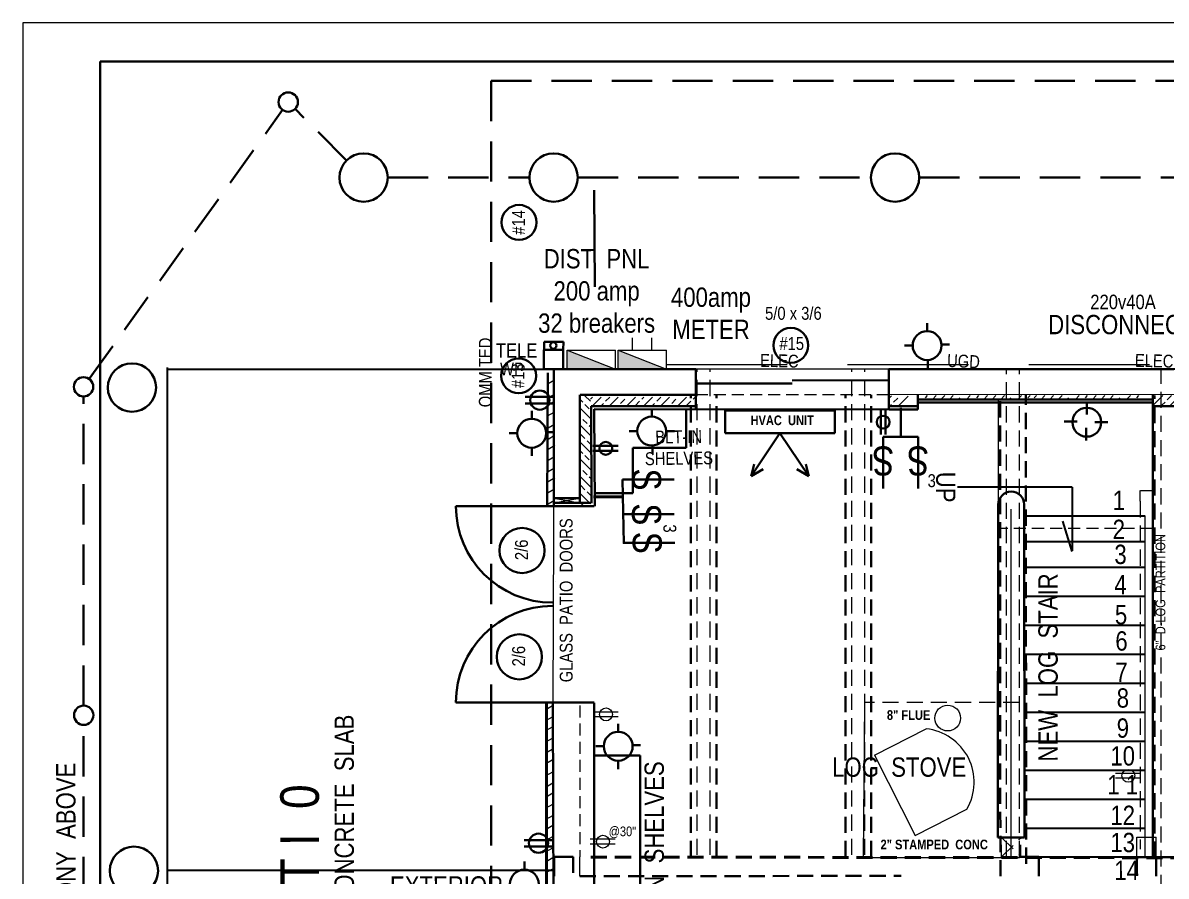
# Model space of a CAD drawing. Header units: inches. Extents: x -243 to 1332, y 357 to 1530.
# Drawn here: x -243.2 to 111.7, y 619.9 to 885 of the extents above; entities that cross this region are included whole.
import ezdxf

# ---------------------------------------------------------------- set-up
doc = ezdxf.new("R2010")
doc.units = ezdxf.units.IN
doc.header["$MEASUREMENT"] = 0
doc.linetypes.add('DASHDOT2', pattern=[0.5, 0.25, -0.125, 0, -0.125])
doc.linetypes.add('HIDDEN', pattern=[0.375, 0.25, -0.125])
for name, color, linetype, lineweight in [('APPLIANCES', 7, 'Continuous', 20), ('BUILT-INS', 30, 'Continuous', 25), ('CONCRETE', 7, 'Continuous', 25), ('DOORS', 7, 'Continuous', 30), ('ELEC', 6, 'Continuous', 30), ('ELEC SYMBOLS', 7, 'Continuous', 20), ('ELECTRICAL', 1, 'Continuous', 30), ('FIREPLACE', 7, 'Continuous', 30), ('FLOOR BEAMS', 7, 'Continuous', 30), ('FLOOR JOIST', 7, 'Continuous', 20), ('HVAC', 1, 'Continuous', 30), ('MASONRY', 14, 'Continuous', 30), ('NEW FOOTING', 6, 'Continuous', 30), ('NEW FRAMMING', 6, 'Continuous', 30), ('PROPANE GAS', 7, 'Continuous', 20), ('ROOF', 7, 'HIDDEN', 30), ('STAIRS', 7, 'Continuous', 25), ('STAMPED  CONC  FL', 1, 'Continuous', 20), ('WALL FRAMING', 7, 'Continuous', 30), ('WALLS', 7, 'Continuous', 30), ('WINDOWS', 5, 'Continuous', 30)]:
    doc.layers.add(name, color=color, linetype=linetype, lineweight=lineweight)
for name, color, linetype in [('TEXT', 7, 'Continuous'), ('TEXT80', 15, 'Continuous'), ('TITLE BLOCK', 7, 'Continuous')]:
    doc.layers.add(name, color=color, linetype=linetype)
doc.styles.add('ARCHENT', font='technical.ttf', dxfattribs={"height": 6})
doc.styles.add('ARCHENTLTD', font='technical.ttf', dxfattribs={"height": 18})

msp = doc.modelspace()

# ---------------------------------------------------------------- hatches: boundary and pattern name
at = {"layer": 'ELEC SYMBOLS', "linetype": 'Continuous', "lineweight": 20, "ltscale": 20}
for points in [[(-74.23, 783.28), (-74.23, 777.4), (-59.23, 777.4)], [(-58.4, 783.28), (-58.4, 777.4), (-43.4, 777.4)]]:
    msp.add_hatch(color=1, dxfattribs=at).paths.add_polyline_path(points)
at = {"layer": 'NEW FOOTING', "linetype": 'Continuous', "lineweight": 9, "ltscale": 25}
h = msp.add_hatch(dxfattribs=at)
h.set_pattern_fill('ANSI33', color=256, scale=15, angle=90, style=0)
h.set_pattern_definition([(135, (1196.1344, -4202.763), (-2.6516504, -2.6516504), []), (135, (1196.1344, -4200.1112), (-2.6516504, -2.6516504), [1.875, -0.9375])])
h.paths.add_polyline_path([(-70.02, 735.25), (-67.02, 735.25), (-67.02, 769.25), (-70.02, 769.25)])
h = msp.add_hatch(dxfattribs=at)
h.set_pattern_fill('ANSI33', color=256, scale=15, style=0)
h.set_pattern_definition([(45, (-5004.9994, -497.4128), (-2.6516504, 2.6516504), []), (45, (-5002.3477, -497.4128), (-2.6516504, 2.6516504), [1.875, -0.9375])])
h.paths.add_polyline_path([(-34.32, 765.74), (-34.32, 768.74), (-66.98, 768.74), (-66.98, 765.74)])
h = msp.add_hatch(dxfattribs=at)
h.set_pattern_fill('ANSI33', color=256, scale=15, style=0)
h.set_pattern_definition([(45, (-4936.102, -497.0703), (-2.6516504, 2.6516504), []), (45, (-4933.4503, -497.0703), (-2.6516504, 2.6516504), [1.875, -0.9375])])
h.paths.add_polyline_path([(25.68, 769.09), (25.68, 766.09), (31.68, 766.09), (31.68, 769.09)])
h = msp.add_hatch(dxfattribs=at)
h.set_pattern_fill('ANSI33', color=256, scale=15, style=0)
h.set_pattern_definition([(45, (-4900.9976, -496.997), (-2.6516504, 2.6516504), []), (45, (-4898.346, -496.997), (-2.6516504, 2.6516504), [1.875, -0.9375])])
h.paths.add_polyline_path([(37.02, 768), (71.02, 768), (71.02, 769.16), (37.02, 769.16)])
h = msp.add_hatch(dxfattribs=at)
h.set_pattern_fill('ANSI33', color=256, scale=15, style=0)
h.set_pattern_definition([(45, (-4867.2175, -496.997), (-2.6516504, 2.6516504), []), (45, (-4864.5658, -496.997), (-2.6516504, 2.6516504), [1.875, -0.9375])])
h.paths.add_polyline_path([(70.8, 768), (104.8, 768), (104.8, 769.16), (70.8, 769.16)])
h = msp.add_hatch(dxfattribs=at)
h.set_pattern_fill('ANSI33', color=256, scale=15, style=0)
h.set_pattern_definition([(45, (-4830.5756, -496.997), (-2.6516504, 2.6516504), []), (45, (-4827.924, -496.997), (-2.6516504, 2.6516504), [1.875, -0.9375])])
h.paths.add_polyline_path([(116.29, 766.16), (116.29, 769.16), (107.44, 769.16), (107.44, 766.16)])

# ---------------------------------------------------------------- linework, layer by layer
at = {"layer": 'BUILT-INS', "color": 30, "linetype": 'Continuous', "lineweight": 30, "ltscale": 20}
for p, q in [((-37.32, 752.92), (-37.32, 764.92)), ((-53.82, 738.87), (-53.82, 752.92)), ((-53.82, 752.92), (-37.32, 752.92)), ((-65.82, 738.87), (-53.82, 738.87)), ((-65.82, 657.36), (-65.81, 607.08)), ((-65.58, 657.36), (-51.58, 657.36)), ((-51.58, 657.36), (-51.58, 597.36))]:
    msp.add_line(p, q, dxfattribs=at)
at = {"layer": 'CONCRETE', "ltscale": 15}
for p, q in [((-198.32, 465.4), (-198.32, 777.9)), ((-198.32, 777.4), (-78.32, 777.4)), ((-78.32, 621.65), (-198.32, 621.65))]:
    msp.add_line(p, q, dxfattribs=at)
at = {"layer": 'CONCRETE', "color": 7, "linetype": 'Continuous', "lineweight": 30, "ltscale": 25}
for centre in [(-89.17, 822.97), (-4.78, 784.78), (-89.3, 775.32)]:
    msp.add_circle(centre, 5.42, dxfattribs=at)
at = {"layer": 'DOORS', "color": 7, "linetype": 'Continuous', "lineweight": 30, "ltscale": 15}
for p, q in [((-78.33, 734.87), (-108.78, 734.87)), ((-78.78, 673.87), (-108.78, 673.87))]:
    msp.add_line(p, q, dxfattribs=at)
at = {"layer": 'DOORS', "color": 7, "linetype": 'Continuous', "lineweight": 30, "ltscale": 25}
for centre in [(-88.22, 721.06), (-89.08, 688.04)]:
    msp.add_circle(centre, 7, dxfattribs=at)
at = {"layer": 'DOORS', "color": 7, "linetype": 'Continuous', "lineweight": 30, "ltscale": 20}
for centre, start, end in [((-78.78, 734.87), 180, 270), ((-78.78, 673.87), 90, 180)]:
    msp.add_arc(centre, 30, start, end, dxfattribs=at)
at = {"layer": 'ELEC', "color": 1, "lineweight": 30, "ltscale": 15}
for p, q in [((23.13, 757.13), (23.13, 764.93)), ((24.63, 757.13), (24.63, 764.93)), ((-58.42, 753.53), (-66.22, 753.53)), ((-58.42, 752.03), (-66.22, 752.03))]:
    msp.add_line(p, q, dxfattribs=at)
at = {"layer": 'ELEC', "color": 1, "lineweight": 20, "ltscale": 15}
for p, q in [((-58.35, 670.9), (-66.15, 670.9)), ((-58.35, 669.4), (-66.15, 669.4)), ((-59.31, 631.39), (-67.1, 631.39)), ((-59.31, 629.89), (-67.1, 629.89))]:
    msp.add_line(p, q, dxfattribs=at)
at = {"layer": 'ELEC', "lineweight": 20, "ltscale": 15}
for p, q in [((103.83, 651.84), (96.03, 651.84)), ((103.83, 650.34), (96.03, 650.34))]:
    msp.add_line(p, q, dxfattribs=at)
at = {"layer": 'ELEC', "color": 1, "lineweight": 30, "ltscale": 15}
for centre in [(23.88, 760.93), (-62.22, 752.78)]:
    msp.add_circle(centre, 2, dxfattribs=at)
at = {"layer": 'ELEC', "color": 1, "lineweight": 20, "ltscale": 15}
for centre in [(-62.15, 670.15), (-63.1, 630.64)]:
    msp.add_circle(centre, 2, dxfattribs=at)
at = {"layer": 'ELEC', "lineweight": 20, "ltscale": 15}
msp.add_circle((100.03, 651.09), 2, dxfattribs=at)
at = {"layer": 'ELEC SYMBOLS', "color": 1, "linetype": 'Continuous', "lineweight": 30, "ltscale": 20}
for p, q in [((-81.36, 783.41), (-81.4, 785.86)), ((-81.4, 785.86), (-75.4, 785.86)), ((-75.42, 783.39), (-75.4, 785.86)), ((29.36, 756.33), (29.36, 765.36)), ((23.94, 756.33), (34.77, 756.33)), ((-56.65, 723.29), (-57.02, 743.16))]:
    msp.add_line(p, q, dxfattribs=at)
at = {"layer": 'ELEC SYMBOLS', "color": 1, "linetype": 'Continuous', "lineweight": 20, "ltscale": 20}
for p, q in [((-53.9, 783.28), (-53.9, 787.16)), ((-47.9, 783.28), (-47.9, 787.16)), ((-74.23, 777.4), (-74.23, 783.28)), ((-74.23, 783.28), (-59.23, 783.28)), ((-74.23, 783.28), (-59.23, 777.4)), ((-59.23, 777.4), (-59.23, 783.28)), ((-58.4, 777.4), (-58.4, 783.28)), ((-58.4, 783.28), (-43.4, 783.28)), ((-58.4, 783.28), (-43.4, 777.4)), ((-43.4, 777.4), (-43.4, 783.28))]:
    msp.add_line(p, q, dxfattribs=at)
at = {"layer": 'ELEC SYMBOLS', "color": 1, "linetype": 'Continuous', "lineweight": 40, "ltscale": 20}
msp.add_line((-57.02, 737.74), (-66.04, 737.74), dxfattribs=at)
at = {"layer": 'ELEC SYMBOLS', "color": 1, "lineweight": 30, "ltscale": 15}
msp.add_circle((-78.51, 784.74), 1, dxfattribs=at)
at = {"layer": 'ELECTRICAL', "color": 1, "linetype": 'Continuous', "lineweight": 30, "ltscale": 0.75}
for p, q in [((37.54, 791.69), (37.54, 789.18)), ((30.55, 784.71), (33.06, 784.71)), ((41.97, 785.05), (44.48, 785.05)), ((37.8, 780.15), (37.8, 777.64)), ((-85.23, 764.45), (-85.23, 761.94)), ((-47.98, 765.15), (-47.98, 762.64)), ((-92.22, 757.48), (-89.71, 757.48)), ((-80.8, 757.81), (-78.28, 757.81)), ((-54.97, 758.17), (-52.46, 758.17)), ((-43.4, 758.17), (-40.89, 758.17)), ((23.94, 756.33), (23.94, 740.34)), ((34.77, 756.33), (34.77, 740.34)), ((-85.23, 753), (-85.23, 750.49)), ((-47.71, 753.62), (-47.71, 751.1)), ((-57.02, 743.16), (-41.03, 743.16)), ((-57.02, 732.33), (-41.03, 732.33)), ((-56.8, 723.5), (-40.81, 723.5))]:
    msp.add_line(p, q, dxfattribs=at)
at = {"layer": 'ELECTRICAL', "color": 3, "linetype": 'Continuous', "lineweight": 30, "ltscale": 0.75}
for p, q in [((-87.21, 768.76), (-78.21, 768.76)), ((-87.21, 766.76), (-78.21, 766.76))]:
    msp.add_line(p, q, dxfattribs=at)
at = {"layer": 'ELECTRICAL', "color": 1, "linetype": 'Continuous', "lineweight": 30, "ltscale": 25}
for p, q in [((87.1, 763.32), (87.1, 767.32)), ((80.09, 761.1), (84.09, 761.1)), ((89.61, 760.91), (93.61, 760.91)), ((86.95, 755.21), (86.95, 759.21))]:
    msp.add_line(p, q, dxfattribs=at)
at = {"layer": 'ELECTRICAL', "color": 1, "linetype": 'Continuous', "ltscale": 0.75}
for p, q in [((-58.37, 667.24), (-58.37, 664.73)), ((-65.36, 660.26), (-62.85, 660.26)), ((-53.93, 660.6), (-51.42, 660.6)), ((-58.35, 655.7), (-58.35, 653.19)), ((-87.51, 624.45), (-87.51, 621.94))]:
    msp.add_line(p, q, dxfattribs=at)
at = {"layer": 'ELECTRICAL', "color": 3, "linetype": 'Continuous', "ltscale": 0.75}
for p, q in [((-87.6, 631.13), (-78.6, 631.13)), ((-87.6, 629.13), (-78.6, 629.13))]:
    msp.add_line(p, q, dxfattribs=at)
at = {"layer": 'ELECTRICAL', "color": 1, "linetype": 'Continuous', "lineweight": 30, "ltscale": 0.75}
for centre in [(37.54, 784.71), (87.13, 760.91), (-85.23, 757.48), (-47.98, 758.17)]:
    msp.add_circle(centre, 4.48, dxfattribs=at)
at = {"layer": 'ELECTRICAL', "color": 3, "linetype": 'Continuous', "lineweight": 30, "ltscale": 0.75}
msp.add_circle((-82.71, 767.78), 2.98, dxfattribs=at)
at = {"layer": 'ELECTRICAL', "color": 1, "linetype": 'Continuous', "ltscale": 0.75}
for centre in [(-58.37, 660.26), (-87.51, 617.47)]:
    msp.add_circle(centre, 4.48, dxfattribs=at)
at = {"layer": 'ELECTRICAL', "color": 3, "linetype": 'Continuous', "ltscale": 0.75}
msp.add_circle((-83.1, 630.15), 2.98, dxfattribs=at)
at = {"layer": 'FIREPLACE', "color": 4, "lineweight": 20, "ltscale": 15}
for p, q in [((21.15, 657.52), (37.21, 665.66)), ((21.15, 657.52), (33.82, 632.55)), ((33.82, 632.55), (49.87, 640.7))]:
    msp.add_line(p, q, dxfattribs=at)
msp.add_circle((43.93, 669.02), 4, dxfattribs=at)
at = {"layer": 'FIREPLACE', "color": 4, "linetype": 'DASHDOT2', "lineweight": 9, "ltscale": 150}
msp.add_arc((35.51, 649.11), 16.64, 329.6391, 84.1687, dxfattribs=at)
at = {"layer": 'FLOOR BEAMS', "color": 7, "linetype": 'HIDDEN', "lineweight": 20, "ltscale": 20}
for p, q in [((-33.81, 626.53), (-33.82, 777.4)), ((-29.81, 626.53), (-29.82, 777.4)), ((14.19, 626.53), (14.19, 777.42)), ((18.19, 626.53), (18.19, 777.42)), ((110.19, 465.38), (110.21, 777.4))]:
    msp.add_line(p, q, dxfattribs=at)
at = {"layer": 'FLOOR BEAMS', "color": 6, "linetype": 'HIDDEN', "ltscale": 20}
for p, q in [((-35.81, 625.87), (-35.81, 769.4)), ((-27.81, 625.87), (-27.81, 769.4)), ((12.19, 625.87), (12.19, 769.4)), ((20.19, 625.87), (20.19, 769.4))]:
    msp.add_line(p, q, dxfattribs=at)
at = {"layer": 'FLOOR BEAMS', "color": 6, "linetype": 'HIDDEN', "lineweight": 30, "ltscale": 20}
for p, q in [((60.28, 619.9), (60.19, 769.46)), ((68.28, 623.78), (68.19, 769.47)), ((108.18, 625.66), (108.18, 769.17))]:
    msp.add_line(p, q, dxfattribs=at)
at = {"layer": 'FLOOR BEAMS', "color": 7, "linetype": 'HIDDEN', "lineweight": 30, "ltscale": 20}
msp.add_line((-72.32, 625.9), (-72.32, 619.9), dxfattribs=at)
at = {"layer": 'FLOOR BEAMS', "color": 6, "linetype": 'HIDDEN', "lineweight": 40, "ltscale": 20}
msp.add_line((-66.89, 625.85), (120.2, 625.63), dxfattribs=at)
at = {"layer": 'FLOOR BEAMS', "ltscale": 20}
for p, q in [((66.19, 625.9), (70.69, 625.9)), ((70.69, 625.9), (72.19, 625.9))]:
    msp.add_line(p, q, dxfattribs=at)
at = {"layer": 'FLOOR JOIST', "ltscale": 15}
msp.add_line((106.05, 625.9), (68.83, 625.9), dxfattribs=at)
at = {"layer": 'HVAC', "ltscale": 25}
for p, q in [((8.85, 764.53), (-25.15, 764.54)), ((8.85, 757.53), (-25.15, 757.54)), ((-8.15, 757.53), (-17.09, 744.17)), ((-8.15, 757.53), (0.79, 744.17)), ((-16.17, 747.92), (-17.09, 744.17)), ((-17.09, 744.17), (-13.4, 746.33)), ((0.79, 744.17), (-2.9, 746.33)), ((-0.13, 747.92), (0.79, 744.17))]:
    msp.add_line(p, q, dxfattribs=at)
at = {"layer": 'HVAC', "ltscale": 15}
for p, q in [((-25.15, 764.54), (-25.15, 757.54)), ((8.85, 764.53), (8.85, 757.53))]:
    msp.add_line(p, q, dxfattribs=at)
at = {"layer": 'MASONRY', "color": 1, "linetype": 'Continuous', "lineweight": 30, "ltscale": 20}
msp.add_line((-80.38, 734.87), (-80.21, 776.3), dxfattribs=at)
at = {"layer": 'MASONRY', "color": 1, "linetype": 'Continuous', "lineweight": 9, "ltscale": 20}
for p, q in [((-80.17, 772.91), (-78.17, 774.07)), ((-80.24, 768.43), (-78.32, 769.54)), ((-80.24, 766.19), (-78.31, 767.31)), ((-80.28, 762.9), (-78.28, 764.06)), ((-80.14, 759.15), (-78.14, 760.31)), ((-80.14, 755.69), (-78.14, 756.84)), ((-80.15, 752.56), (-78.06, 753.77)), ((-80.14, 749.1), (-78.14, 750.26)), ((-80.14, 745.64), (-78.14, 746.79)), ((-80.15, 742.51), (-78.06, 743.71)), ((-80.13, 739.05), (-78.13, 740.21)), ((-80.13, 735.59), (-78.13, 736.74)), ((-80.81, 671.73), (-78.81, 672.88)), ((-80.81, 668.26), (-78.81, 669.42)), ((-80.83, 665.13), (-78.73, 666.34)), ((-80.81, 661.68), (-78.81, 662.83)), ((-80.81, 658.21), (-78.88, 659.33)), ((-80.84, 654.92), (-78.84, 656.08)), ((-80.71, 651.17), (-78.71, 652.33)), ((-80.71, 647.71), (-78.71, 648.86)), ((-80.72, 644.58), (-78.63, 645.78)), ((-80.71, 641.12), (-78.71, 642.28)), ((-80.72, 634.53), (-78.63, 635.73)), ((-80.71, 637.66), (-78.71, 638.81)), ((-80.7, 631.07), (-78.7, 632.23)), ((-80.7, 627.61), (-78.7, 628.76)), ((-80.71, 624.48), (-78.62, 625.68)), ((-80.71, 621.01), (-78.71, 622.17))]:
    msp.add_line(p, q, dxfattribs=at)
at = {"layer": 'MASONRY', "color": 1, "linetype": 'Continuous', "lineweight": 40, "ltscale": 20}
msp.add_line((-80.62, 565.89), (-80.62, 673.87), dxfattribs=at)
at = {"layer": 'NEW FRAMMING', "color": 6, "linetype": 'Continuous', "lineweight": 9, "ltscale": 20}
for p, q in [((102.62, 632.05), (108.62, 632.05)), ((102.62, 626.05), (108.62, 626.05))]:
    msp.add_line(p, q, dxfattribs=at)
at = {"layer": 'PROPANE GAS', "color": 1, "linetype": 'HIDDEN', "ltscale": 150}
msp.add_line((-43.4, 778.87), (255.37, 778.87), dxfattribs=at)
at = {"layer": 'ROOF', "linetype": 'HIDDEN', "ltscale": 50}
for q in [(425.68, 866.9), (-97.81, 375.9)]:
    msp.add_line((-97.81, 866.9), q, dxfattribs=at)
at = {"layer": 'STAIRS', "linetype": 'Continuous', "lineweight": 20, "ltscale": 15}
for p, q in [((59.62, 768), (59.61, 727.92)), ((103.69, 736.44), (103.69, 739.67)), ((63.68, 625.9), (63.68, 733.9))]:
    msp.add_line(p, q, dxfattribs=at)
at = {"layer": 'STAIRS', "color": 7, "linetype": 'Continuous', "lineweight": 9, "ltscale": 20}
msp.add_line((103.75, 739.67), (107.75, 739.67), dxfattribs=at)
at = {"layer": 'STAIRS', "color": 30, "linetype": 'Continuous', "lineweight": 30, "ltscale": 15}
for p, q in [((59.5, 631.9), (59.61, 735.51)), ((67.78, 631.91), (67.69, 735.32))]:
    msp.add_line(p, q, dxfattribs=at)
at = {"layer": 'STAIRS', "linetype": 'HIDDEN', "lineweight": 9, "ltscale": 20}
msp.add_line((103.69, 736.34), (103.69, 628.34), dxfattribs=at)
at = {"layer": 'STAIRS', "linetype": 'Continuous', "ltscale": 15}
for p, q in [((105.19, 731.76), (67.69, 731.76)), ((105.19, 723.76), (67.69, 723.76))]:
    msp.add_line(p, q, dxfattribs=at)
at = {"layer": 'STAIRS', "color": 6, "linetype": 'HIDDEN', "lineweight": 20, "ltscale": 15}
msp.add_line((107.6, 727.92), (60.28, 727.94), dxfattribs=at)
at = {"layer": 'STAIRS', "ltscale": 15}
for p, q in [((105.19, 715.76), (67.69, 715.76)), ((105.19, 706.76), (67.69, 706.76)), ((105.19, 697.76), (67.73, 697.76)), ((105.19, 688.76), (67.69, 688.76)), ((105.19, 679.76), (67.69, 679.76)), ((105.19, 670.76), (67.69, 670.76)), ((105.19, 661.76), (67.69, 661.76)), ((105.19, 652.76), (67.69, 652.76)), ((105.19, 643.76), (67.69, 643.76)), ((105.19, 634.76), (67.69, 634.76))]:
    msp.add_line(p, q, dxfattribs=at)
at = {"layer": 'STAMPED  CONC  FL', "color": 1, "linetype": 'Continuous', "lineweight": 20, "ltscale": 20}
for p, q in [((18.11, 673.86), (17.68, 625.9)), ((17.68, 625.75), (66.19, 625.75))]:
    msp.add_line(p, q, dxfattribs=at)
at = {"layer": 'STAMPED  CONC  FL', "color": 1, "linetype": 'HIDDEN', "lineweight": 20, "ltscale": 20}
msp.add_line((66.19, 673.86), (18.11, 673.86), dxfattribs=at)
at = {"layer": 'TEXT', "linetype": 'Continuous', "ltscale": 15}
for p, q in [((46.99, 740.82), (82.57, 740.82)), ((82.57, 740.71), (82.57, 720.96)), ((82.57, 720.74), (79.71, 730.21))]:
    msp.add_line(p, q, dxfattribs=at)
at = {"layer": 'TEXT80', "color": 30, "linetype": 'Continuous', "lineweight": 30, "ltscale": 20}
msp.add_line((67.81, 631.91), (59.5, 631.9), dxfattribs=at)
msp.add_arc((63.65, 735.32), 4.04, 0, 180, dxfattribs=at)
at = {"layer": 'TITLE BLOCK', "color": 7, "linetype": 'Continuous', "lineweight": 0, "ltscale": 0.5}
for p, q in [((572.77, 884.95), (-243.22, 884.95)), ((-243.22, 884.95), (-243.22, 356.95))]:
    msp.add_line(p, q, dxfattribs=at)
at = {"layer": 'TITLE BLOCK', "color": 7, "linetype": 'Continuous', "lineweight": 30, "ltscale": 0.5}
for p, q in [((-219.22, 872.95), (-219.22, 368.95)), ((560.77, 872.95), (-219.22, 872.95))]:
    msp.add_line(p, q, dxfattribs=at)
at = {"layer": 'WALL FRAMING', "linetype": 'HIDDEN', "ltscale": 50}
for p, q in [((-222.62, 774.34), (-162.58, 857.91)), ((-142.72, 842.21), (-158.71, 858.23)), ((-129.92, 836.9), (-85.92, 836.9)), ((-70.92, 836.9), (20.08, 836.9)), ((35.08, 836.9), (142.08, 836.9)), ((-224.36, 672.9), (-224.37, 768.91)), ((-224.34, 575.9), (-224.35, 666.9))]:
    msp.add_line(p, q, dxfattribs=at)
at = {"layer": 'WALL FRAMING', "color": 6, "ltscale": 15}
for p, q in [((-65.66, 802.98), (-65.82, 833.03)), ((34.68, 768.01), (107.57, 768)), ((34.68, 767.01), (107.6, 767)), ((-66.82, 765.92), (-34.32, 765.92)), ((-66.64, 735.76), (-66.82, 765.92)), ((-65.66, 734.87), (-65.82, 764.92)), ((-65.82, 764.92), (25.72, 764.91)), ((25.68, 765.91), (34.68, 765.94)), ((25.72, 764.91), (34.68, 764.89)), ((107.57, 765.9), (129.12, 765.9)), ((-78.35, 737.37), (-70.35, 737.37)), ((-78.35, 735.87), (-66.85, 735.87)), ((-78.35, 734.87), (-65.85, 734.87)), ((-69.33, 673.87), (-65.8, 673.83)), ((118.2, 625.86), (102.66, 625.86))]:
    msp.add_line(p, q, dxfattribs=at)
at = {"layer": 'WALL FRAMING', "ltscale": 15}
for p, q in [((-81.45, 777.4), (-81.45, 783.4)), ((-81.45, 777.4), (-81.45, 783.4)), ((-75.45, 777.4), (-75.45, 783.4)), ((-75.45, 777.4), (-81.45, 777.4)), ((-78.33, 734.72), (-78.32, 777.4)), ((-77.78, 777.43), (-34.32, 777.4)), ((25.68, 777.43), (135.18, 777.4)), ((-70.3, 735.94), (-70.32, 769.4)), ((-70.23, 769.43), (-34.32, 769.4)), ((106.69, 625.78), (69.32, 625.9)), ((72.19, 625.9), (72.19, 619.9))]:
    msp.add_line(p, q, dxfattribs=at)
at = {"layer": 'WALL FRAMING', "color": 7, "lineweight": 30, "ltscale": 15}
msp.add_line((-75.45, 783.4), (-81.45, 783.4), dxfattribs=at)
at = {"layer": 'WALL FRAMING', "lineweight": 9, "ltscale": 15}
for p, q in [((25.68, 777.43), (-34.32, 777.4)), ((135.19, 769.51), (25.68, 769.44))]:
    msp.add_line(p, q, dxfattribs=at)
at = {"layer": 'WALL FRAMING', "linetype": 'HIDDEN', "lineweight": 9, "ltscale": 15}
msp.add_line((25.68, 769.44), (-34.32, 769.4), dxfattribs=at)
at = {"layer": 'WALL FRAMING', "color": 6, "ltscale": 20}
for p, q in [((25.68, 769.4), (25.68, 764.89)), ((34.68, 769.4), (34.68, 764.89))]:
    msp.add_line(p, q, dxfattribs=at)
at = {"layer": 'WALL FRAMING', "color": 7, "ltscale": 15}
for p, q in [((107.6, 769.57), (107.6, 625.92)), ((-78.62, 673.9), (-69.33, 673.87)), ((-65.87, 619.87), (-65.8, 673.72)), ((-78.28, 619.9), (-78.28, 625.86))]:
    msp.add_line(p, q, dxfattribs=at)
at = {"layer": 'WALL FRAMING', "color": 6, "linetype": 'Continuous', "lineweight": 9, "ltscale": 15}
for p, q in [((-78.6, 662.9), (-78.6, 668.9)), ((102.62, 626.08), (102.62, 632.08)), ((108.62, 626.05), (108.62, 632.05)), ((-70.32, 619.93), (-70.32, 625.93))]:
    msp.add_line(p, q, dxfattribs=at)
at = {"layer": 'WALL FRAMING', "color": 6, "linetype": 'HIDDEN', "lineweight": 9, "ltscale": 15}
for p, q in [((60.68, 625.9), (60.68, 631.9)), ((60.68, 631.9), (66.68, 631.9)), ((66.68, 625.9), (66.68, 631.9)), ((60.68, 625.9), (66.68, 625.9))]:
    msp.add_line(p, q, dxfattribs=at)
at = {"layer": 'WALL FRAMING', "color": 6, "linetype": 'HIDDEN', "lineweight": 9, "ltscale": 20}
for p, q in [((60.68, 631.9), (66.68, 625.9)), ((60.68, 625.9), (66.68, 631.9))]:
    msp.add_line(p, q, dxfattribs=at)
at = {"layer": 'WALL FRAMING', "color": 6, "linetype": 'Continuous', "lineweight": 30, "ltscale": 15}
for p, q in [((102.66, 619.97), (102.66, 625.97)), ((108.66, 619.93), (108.66, 625.93))]:
    msp.add_line(p, q, dxfattribs=at)
at = {"layer": 'WALL FRAMING', "color": 6, "linetype": 'HIDDEN', "lineweight": 30, "ltscale": 20}
msp.add_line((-70.32, 619.87), (29.53, 620.03), dxfattribs=at)
at = {"layer": 'WALL FRAMING', "ltscale": 15}
for centre in [(-160.83, 860.35), (-224.37, 771.91), (-224.32, 669.9)]:
    msp.add_circle(centre, 3, dxfattribs=at)
at = {"layer": 'WALL FRAMING', "color": 1, "ltscale": 15}
for centre in [(-137.42, 836.9), (-78.42, 836.9), (27.58, 836.9), (-209.35, 771.67), (-208.73, 621.6)]:
    msp.add_circle(centre, 7.5, dxfattribs=at)
at = {"layer": 'WALLS', "linetype": 'Continuous', "ltscale": 20}
for p, q in [((-34.32, 769.4), (-34.32, 777.4)), ((25.68, 769.43), (25.68, 777.43))]:
    msp.add_line(p, q, dxfattribs=at)
at = {"layer": 'WALLS', "linetype": 'HIDDEN', "lineweight": 9, "ltscale": 20}
for p, q in [((62.19, 625.87), (62.19, 777.39)), ((66.19, 625.87), (66.19, 777.39))]:
    msp.add_line(p, q, dxfattribs=at)
at = {"layer": 'WALLS', "color": 6, "linetype": 'Continuous', "ltscale": 20}
msp.add_line((-34.32, 764.92), (-34.32, 769.43), dxfattribs=at)
at = {"layer": 'WALLS', "color": 6, "lineweight": 9, "ltscale": 15}
msp.add_line((-78.37, 753.4), (-78.62, 673.73), dxfattribs=at)
at = {"layer": 'WALLS', "color": 6, "linetype": 'Continuous', "lineweight": 9, "ltscale": 20}
for p, q in [((-78.35, 737.37), (-70.35, 735.87)), ((-78.35, 735.87), (-70.35, 737.37))]:
    msp.add_line(p, q, dxfattribs=at)
at = {"layer": 'WALLS', "linetype": 'Continuous', "lineweight": 20, "ltscale": 20}
msp.add_line((105.19, 626.05), (105.19, 731.76), dxfattribs=at)
at = {"layer": 'WALLS', "linetype": 'Continuous', "lineweight": 9, "ltscale": 20}
msp.add_line((-77.77, 711.45), (-77.77, 711.45), dxfattribs=at)
msp.add_line((-77.77, 711.45), (-77.77, 711.45), dxfattribs=at)
at = {"layer": 'WALLS', "lineweight": 30, "ltscale": 15}
msp.add_line((-78.62, 673.86), (-78.32, 553.95), dxfattribs=at)
at = {"layer": 'WALLS', "linetype": 'HIDDEN', "lineweight": 20, "ltscale": 15}
msp.add_line((-70.26, 672.94), (-70.32, 625.9), dxfattribs=at)
at = {"layer": 'WALLS', "color": 7, "ltscale": 15}
msp.add_line((-78.28, 625.9), (-72.32, 625.9), dxfattribs=at)
at = {"layer": 'WALLS', "ltscale": 15}
msp.add_line((71.18, 625.93), (71.68, 625.93), dxfattribs=at)
at = {"layer": 'WINDOWS', "ltscale": 15}
for p, q in [((-4.32, 773.92), (25.68, 773.93)), ((-34.32, 772.91), (-4.32, 772.92))]:
    msp.add_line(p, q, dxfattribs=at)

# ---------------------------------------------------------------- texts
at = {"layer": 'APPLIANCES', "color": 3, "insert": (98.37, 798.24), "char_height": 4.5, "width": 270.0469, "attachment_point": 5, "rotation": 0.0328, "style": 'ARCHENT'}
msp.add_mtext('{\\C1;220v40A}', dxfattribs=at)
at = {"layer": 'DOORS', "color": 7, "linetype": 'Continuous', "lineweight": 20, "char_height": 4, "width": 360.0625, "attachment_point": 5, "rotation": 90.0328, "style": 'ARCHENT'}
for s, insert in [('\\A1;GLASS  PATIO  DOORS\\P ', (-71.17, 705.6)), ('\\A1;2/6\\P ', (-85.05, 721.28)), ('\\A1;2/6\\P ', (-85.91, 688.25))]:
    msp.add_mtext(s, dxfattribs=dict(at, insert=insert))
at = {"layer": 'ELECTRICAL', "color": 1, "linetype": 'Continuous', "ltscale": 0.75, "insert": (97.84, 791.2), "char_height": 6, "attachment_point": 5, "style": 'ARCHENT'}
msp.add_mtext('DISCONNECT', dxfattribs=at)
at = {"layer": 'ELECTRICAL', "color": 3, "linetype": 'Continuous', "ltscale": 0.75, "attachment_point": 1, "style": 'ARCHENT'}
for s, insert, char_height, width in [(' WP', (-96.33, 779.45), 4, 9.75), ('{\\C1;\\P@30"}', (-61.33, 640.33), 3, 12.375)]:
    msp.add_mtext(s, dxfattribs=dict(at, insert=insert, char_height=char_height, width=width))
at = {"layer": 'ELECTRICAL', "color": 1, "linetype": 'Continuous', "ltscale": 0.75, "char_height": 9, "width": 7.375, "attachment_point": 7, "style": 'ARCHENT'}
for insert, rotation in [((27.35, 753.52), 180), ((-53.99, 726.91), 270)]:
    msp.add_mtext('S', dxfattribs=dict(at, insert=insert, rotation=rotation))
at = {"layer": 'ELECTRICAL', "color": 1, "linetype": 'Continuous', "lineweight": 30, "ltscale": 0.75, "char_height": 9, "width": 7.375, "attachment_point": 7, "style": 'ARCHENT'}
for insert, rotation in [((38.17, 753.52), 180), ((-54.21, 746.56), 270), ((-54.21, 735.74), 270)]:
    msp.add_mtext('S', dxfattribs=dict(at, insert=insert, rotation=rotation))
at = {"layer": 'ELECTRICAL', "color": 1, "linetype": 'Continuous', "insert": (37.69, 740.7), "char_height": 4, "width": 4.125, "attachment_point": 7, "style": 'ARCHENT'}
msp.add_mtext('3', dxfattribs=at)
at = {"layer": 'ELECTRICAL', "color": 1, "linetype": 'Continuous', "lineweight": 30, "insert": (-44.39, 729.17), "char_height": 4, "width": 4.125, "attachment_point": 7, "rotation": 270, "style": 'ARCHENT'}
msp.add_mtext('3', dxfattribs=at)
at = {"layer": 'HVAC', "lineweight": 50, "insert": (-7.46, 761.48), "char_height": 3, "width": 360.0625, "attachment_point": 5, "rotation": 0.0328, "style": 'ARCHENTLTD'}
msp.add_mtext('{\\fTechnical|b1|i0|c0|p2;HVAC  UNIT}', dxfattribs=at)
at = {"layer": 'TEXT80', "color": 7, "linetype": 'Continuous', "lineweight": 40, "char_height": 4, "width": 360.0625, "attachment_point": 5, "style": 'ARCHENT'}
for s, insert, rotation in [('#14', (-89.32, 822.98), 90.0328), ('#15', (-4.5, 785.33), 0.0328), ('#13', (-89.45, 775.33), 90.0328)]:
    msp.add_mtext(s, dxfattribs=dict(at, insert=insert, rotation=rotation))
at = {"layer": 'TEXT80', "color": 1, "attachment_point": 5, "rotation": 0.0328, "style": 'ARCHENT'}
for s, insert, char_height, width in [('DIST  PNL{\\C7;\\P}200 amp{\\C7;\\P}32 breakers', (-65.08, 801.66), 6, 360.0625), ('400amp{\\C7;\\P}METER', (-29.57, 794.74), 6, 360.0625), ('TELE', (-89.92, 783.19), 4.5, 270.0469), ('\\A1;\\P{\\fTechnical|b1|i0|c0|p34;\\C4;8" FLUE}', (31.79, 672.44), 3, 360.0625), ('\\A1;', (31.79, 632.44), 3, 360.0625), ('\\A1;\\P{\\fTechnical|b1|i0|c0|p34;2" STAMPED  CONC}', (39.74, 632.23), 3, 360.0625), ('EXTERIOR\\PLITES', (-111.67, 611.82), 6, 360.0625)]:
    msp.add_mtext(s, dxfattribs=dict(at, insert=insert, char_height=char_height, width=width))
at = {"layer": 'TEXT80', "color": 9, "width": 360.0625, "attachment_point": 5, "style": 'ARCHENT'}
for s, insert, char_height, rotation in [('\\A1;{\\C7;5/0 x 3/6}', (-3.98, 794.71), 4, 0.0328), ('\\A1;{\\C7;OMMITED}', (-99.61, 776.37), 4, 90.0328), ('\\A1;{\\C7;EXISTING  CONCRETE  SLAB}', (-143.39, 622.16), 6, 90.0328)]:
    msp.add_mtext(s, dxfattribs=dict(at, insert=insert, char_height=char_height, rotation=rotation))
at = {"layer": 'TEXT80', "color": 1, "linetype": 'Continuous', "lineweight": 40, "char_height": 4, "width": 360.0625, "attachment_point": 5, "style": 'ARCHENT'}
for s, insert, rotation in [('ELEC', (-8.34, 779.96), 358.6807), ('UGD', (48.84, 779.85), 357.4193), ('ELEC', (108.02, 779.96), 358.6807)]:
    msp.add_mtext(s, dxfattribs=dict(at, insert=insert, rotation=rotation))
at = {"layer": 'TEXT80', "color": 30, "width": 360.0625, "attachment_point": 5, "style": 'ARCHENT'}
for s, insert, char_height, rotation in [('\\A1;BLT-IN  \\PSHELVES', (-39.56, 753.01), 4, 0.8135), ('\\A1;BLT-IN  SHELVES', (-47.14, 626.94), 6, 90.0328)]:
    msp.add_mtext(s, dxfattribs=dict(at, insert=insert, char_height=char_height, rotation=rotation))
at = {"layer": 'TEXT80', "width": 360.0625, "attachment_point": 5, "style": 'ARCHENT'}
for s, insert, char_height, rotation in [('{\\C7;UP}', (43.29, 740.74), 6, 270.0328), ('{\\C7;1}', (97.06, 736.64), 6, 0.0328), ('{\\C7;2}', (97.06, 727.63), 6, 0.0328), ('{\\C7;3}', (97.59, 719.83), 6, 0.0328), ('{\\C7;4}', (97.59, 710.49), 6, 0.0328), ('{\\C7;5}', (97.75, 701.08), 6, 0.0328), ('{\\C7;6}', (97.89, 692.93), 6, 0.0328), ('{\\C7;7}', (97.89, 683.21), 6, 0.0328), ('{\\C7;8}', (98.32, 675.22), 6, 0.0328), ('{\\C7;9}', (98.32, 665.88), 6, 0.0328), ('{\\C7;10}', (98.26, 657.22), 6, 0.0328), ('{\\C7;1 1}', (98.26, 648.33), 6, 0.0328), ('{\\C7;P A T I  0}', (-157.19, 619.77), 12, 90.0328), ('{\\C7;12}', (98.26, 638.82), 6, 0.0328), ('{\\C7;13}', (98.26, 630.33), 6, 0.0328), ('{\\C7;14}', (99.48, 621.71), 6, 0.0328)]:
    msp.add_mtext(s, dxfattribs=dict(at, insert=insert, char_height=char_height, rotation=rotation))
at = {"layer": 'TEXT80', "color": 7, "width": 360.0625, "attachment_point": 5, "rotation": 90.0328, "style": 'ARCHENT'}
for s, insert, char_height in [('\\A1;6"  D-LOG  PARTITION', (110.01, 708.09), 3), ('NEW  LOG  STAIR', (75.13, 684.75), 6)]:
    msp.add_mtext(s, dxfattribs=dict(at, insert=insert, char_height=char_height))
at = {"layer": 'TEXT80', "color": 4, "insert": (28.87, 653.75), "char_height": 6, "width": 360.0625, "attachment_point": 5, "rotation": 0.0328, "style": 'ARCHENT'}
msp.add_mtext('LOG  STOVE', dxfattribs=at)
at = {"layer": 'TEXT80', "color": 3, "insert": (-229.82, 625), "char_height": 6, "width": 360.0625, "attachment_point": 5, "rotation": 90.0328, "style": 'ARCHENT'}
msp.add_mtext('{\\C7;BALCONY  ABOVE}', dxfattribs=at)

doc.saveas('drawing.dxf')
